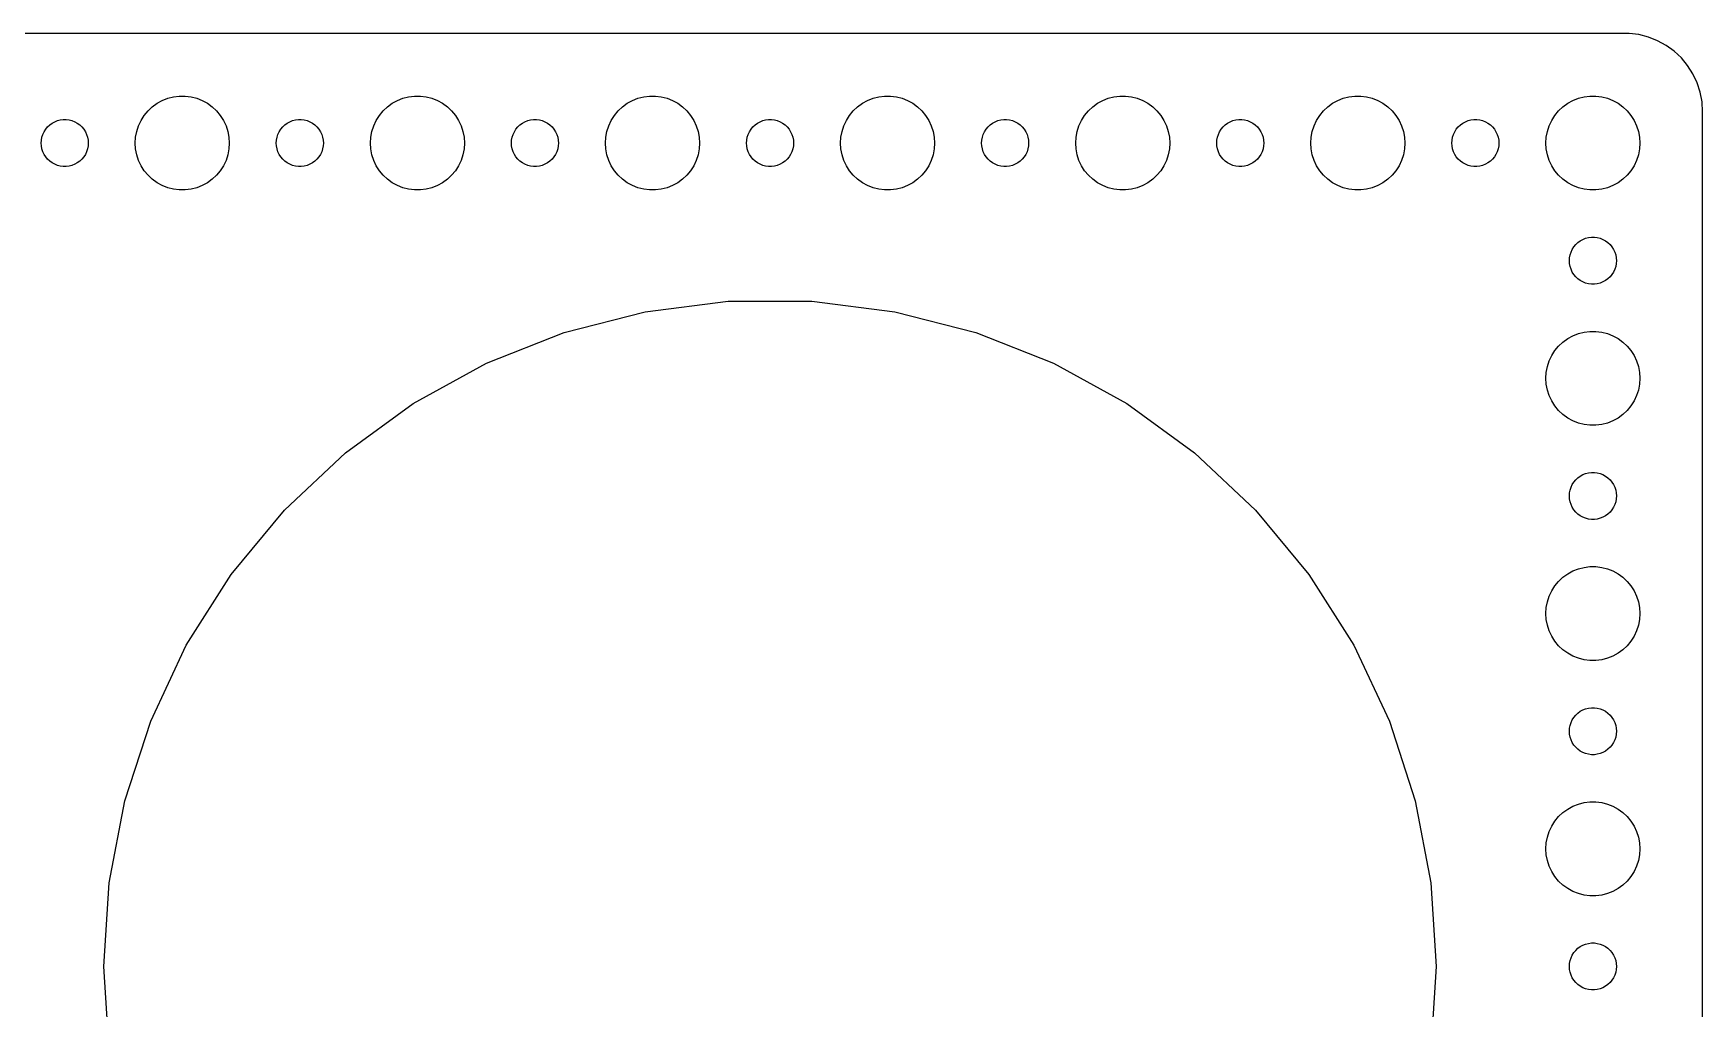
# Model space of a CAD drawing. Header units: metres. Extents: x -104 to 104, y -59 to 59.
# Drawn here: x -2 to 104.5, y -2.7 to 59.5 of the extents above; entities that cross this region are included whole.
import ezdxf

# ---------------------------------------------------------------- set-up
doc = ezdxf.new("R2010")
doc.units = ezdxf.units.M

msp = doc.modelspace()

# ---------------------------------------------------------------- linework, layer by layer
for p, q in [((99.8139, 59.4901), (-99.8139, 59.4901)), ((100.437, 59.4114), (99.8139, 59.4901)), ((101.045, 59.2553), (100.437, 59.4114)), ((101.629, 59.0241), (101.045, 59.2553)), ((102.179, 58.7216), (101.629, 59.0241)), ((102.687, 58.3526), (102.179, 58.7216)), ((103.145, 57.9227), (102.687, 58.3526)), ((103.545, 57.4389), (103.145, 57.9227)), ((103.882, 56.9088), (103.545, 57.4389)), ((104.149, 56.3406), (103.882, 56.9088)), ((6.57294, 55.3532), (6.93785, 55.4469)), ((6.93785, 55.4469), (7.31161, 55.4941)), ((7.31161, 55.4941), (7.68837, 55.4941)), ((7.68837, 55.4941), (8.06213, 55.4469)), ((8.06213, 55.4469), (8.42705, 55.3532)), ((21.5729, 55.3532), (21.9379, 55.4469)), ((21.9379, 55.4469), (22.3116, 55.4941)), ((22.3116, 55.4941), (22.6884, 55.4941)), ((22.6884, 55.4941), (23.0621, 55.4469)), ((23.0621, 55.4469), (23.427, 55.3532)), ((36.5729, 55.3532), (36.9379, 55.4469)), ((36.9379, 55.4469), (37.3116, 55.4941)), ((37.3116, 55.4941), (37.6884, 55.4941)), ((37.6884, 55.4941), (38.0621, 55.4469)), ((38.0621, 55.4469), (38.427, 55.3532)), ((51.5729, 55.3532), (51.9379, 55.4469)), ((51.9379, 55.4469), (52.3116, 55.4941)), ((52.3116, 55.4941), (52.6884, 55.4941)), ((52.6884, 55.4941), (53.0621, 55.4469)), ((53.0621, 55.4469), (53.427, 55.3532)), ((66.573, 55.3532), (66.9379, 55.4469)), ((66.9379, 55.4469), (67.3116, 55.4941)), ((67.3116, 55.4941), (67.6884, 55.4941)), ((67.6884, 55.4941), (68.0621, 55.4469)), ((68.0621, 55.4469), (68.427, 55.3532)), ((81.573, 55.3532), (81.9379, 55.4469)), ((81.9379, 55.4469), (82.3116, 55.4941)), ((82.3116, 55.4941), (82.6884, 55.4941)), ((82.6884, 55.4941), (83.0621, 55.4469)), ((83.0621, 55.4469), (83.427, 55.3532)), ((96.573, 55.3532), (96.9379, 55.4469)), ((96.9379, 55.4469), (97.3116, 55.4941)), ((97.3116, 55.4941), (97.6884, 55.4941)), ((97.6884, 55.4941), (98.0621, 55.4469)), ((98.0621, 55.4469), (98.427, 55.3532)), ((104.343, 55.7434), (104.149, 56.3406)), ((104.461, 55.1267), (104.343, 55.7434)), ((5.07294, 54.2634), (5.31308, 54.5536)), ((5.31308, 54.5536), (5.58772, 54.8115)), ((5.58772, 54.8115), (5.89252, 55.033)), ((5.89252, 55.033), (6.22266, 55.2145)), ((6.22266, 55.2145), (6.57294, 55.3532)), ((8.42705, 55.3532), (8.77733, 55.2145)), ((8.77733, 55.2145), (9.10747, 55.033)), ((9.10747, 55.033), (9.41226, 54.8115)), ((9.41226, 54.8115), (9.6869, 54.5536)), ((9.6869, 54.5536), (9.92705, 54.2634)), ((20.0729, 54.2634), (20.3131, 54.5536)), ((20.3131, 54.5536), (20.5877, 54.8115)), ((20.5877, 54.8115), (20.8925, 55.033)), ((20.8925, 55.033), (21.2227, 55.2145)), ((21.2227, 55.2145), (21.5729, 55.3532)), ((23.427, 55.3532), (23.7773, 55.2145)), ((23.7773, 55.2145), (24.1075, 55.033)), ((24.1075, 55.033), (24.4123, 54.8115)), ((24.4123, 54.8115), (24.6869, 54.5536)), ((24.6869, 54.5536), (24.927, 54.2634)), ((35.0729, 54.2634), (35.3131, 54.5536)), ((35.3131, 54.5536), (35.5877, 54.8115)), ((35.5877, 54.8115), (35.8925, 55.033)), ((35.8925, 55.033), (36.2227, 55.2145)), ((36.2227, 55.2145), (36.5729, 55.3532)), ((38.427, 55.3532), (38.7773, 55.2145)), ((38.7773, 55.2145), (39.1075, 55.033)), ((39.1075, 55.033), (39.4123, 54.8115)), ((39.4123, 54.8115), (39.6869, 54.5536)), ((39.6869, 54.5536), (39.927, 54.2634)), ((50.0729, 54.2634), (50.3131, 54.5536)), ((50.3131, 54.5536), (50.5877, 54.8115)), ((50.5877, 54.8115), (50.8925, 55.033)), ((50.8925, 55.033), (51.2227, 55.2145)), ((51.2227, 55.2145), (51.5729, 55.3532)), ((53.427, 55.3532), (53.7773, 55.2145)), ((53.7773, 55.2145), (54.1075, 55.033)), ((54.1075, 55.033), (54.4123, 54.8115)), ((54.4123, 54.8115), (54.6869, 54.5536)), ((54.6869, 54.5536), (54.927, 54.2634)), ((65.073, 54.2634), (65.3131, 54.5536)), ((65.3131, 54.5536), (65.5877, 54.8115)), ((65.5877, 54.8115), (65.8925, 55.033)), ((65.8925, 55.033), (66.2227, 55.2145)), ((66.2227, 55.2145), (66.573, 55.3532)), ((68.427, 55.3532), (68.7773, 55.2145)), ((68.7773, 55.2145), (69.1075, 55.033)), ((69.1075, 55.033), (69.4123, 54.8115)), ((69.4123, 54.8115), (69.6869, 54.5536)), ((69.6869, 54.5536), (69.927, 54.2634)), ((80.073, 54.2634), (80.3131, 54.5536)), ((80.3131, 54.5536), (80.5877, 54.8115)), ((80.5877, 54.8115), (80.8925, 55.033)), ((80.8925, 55.033), (81.2227, 55.2145)), ((81.2227, 55.2145), (81.573, 55.3532)), ((83.427, 55.3532), (83.7773, 55.2145)), ((83.7773, 55.2145), (84.1075, 55.033)), ((84.1075, 55.033), (84.4123, 54.8115)), ((84.4123, 54.8115), (84.6869, 54.5536)), ((84.6869, 54.5536), (84.927, 54.2634)), ((95.073, 54.2634), (95.3131, 54.5536)), ((95.3131, 54.5536), (95.5877, 54.8115)), ((95.5877, 54.8115), (95.8925, 55.033)), ((95.8925, 55.033), (96.2227, 55.2145)), ((96.2227, 55.2145), (96.573, 55.3532)), ((98.427, 55.3532), (98.7773, 55.2145)), ((98.7773, 55.2145), (99.1075, 55.033)), ((99.1075, 55.033), (99.4123, 54.8115)), ((99.4123, 54.8115), (99.6869, 54.5536)), ((99.6869, 54.5536), (99.927, 54.2634)), ((104.5, 54.5), (104.461, 55.1267)), ((104.5, -54.5), (104.5, 54.5)), ((-1.31445, 53.2226), (-1.21352, 53.3817)), ((-1.21352, 53.3817), (-1.09344, 53.5268)), ((-1.09344, 53.5268), (-0.95613, 53.6558)), ((-0.95613, 53.6558), (-0.80373, 53.7665)), ((-0.80373, 53.7665), (-0.63866, 53.8572)), ((-0.63866, 53.8572), (-0.46352, 53.9266)), ((-0.46352, 53.9266), (-0.28107, 53.9734)), ((-0.28107, 53.9734), (-0.09418, 53.997)), ((-0.09418, 53.997), (0.09418, 53.997)), ((0.09418, 53.997), (0.28107, 53.9734)), ((0.28107, 53.9734), (0.46352, 53.9266)), ((0.46352, 53.9266), (0.63866, 53.8572)), ((0.63866, 53.8572), (0.80373, 53.7665)), ((0.80373, 53.7665), (0.95613, 53.6558)), ((0.95613, 53.6558), (1.09344, 53.5268)), ((1.09344, 53.5268), (1.21352, 53.3817)), ((1.21352, 53.3817), (1.31445, 53.2226)), ((4.59424, 53.2461), (4.71066, 53.6044)), ((4.71066, 53.6044), (4.87108, 53.9453)), ((4.87108, 53.9453), (5.07294, 54.2634)), ((9.92705, 54.2634), (10.1289, 53.9453)), ((10.1289, 53.9453), (10.2893, 53.6044)), ((10.2893, 53.6044), (10.4057, 53.2461)), ((13.6855, 53.2226), (13.7865, 53.3817)), ((13.7865, 53.3817), (13.9065, 53.5268)), ((13.9065, 53.5268), (14.0439, 53.6558)), ((14.0439, 53.6558), (14.1963, 53.7665)), ((14.1963, 53.7665), (14.3613, 53.8572)), ((14.3613, 53.8572), (14.5365, 53.9266)), ((14.5365, 53.9266), (14.7189, 53.9734)), ((14.7189, 53.9734), (14.9058, 53.997)), ((14.9058, 53.997), (15.0942, 53.997)), ((15.0942, 53.997), (15.2811, 53.9734)), ((15.2811, 53.9734), (15.4635, 53.9266)), ((15.4635, 53.9266), (15.6387, 53.8572)), ((15.6387, 53.8572), (15.8037, 53.7665)), ((15.8037, 53.7665), (15.9561, 53.6558)), ((15.9561, 53.6558), (16.0934, 53.5268)), ((16.0934, 53.5268), (16.2135, 53.3817)), ((16.2135, 53.3817), (16.3145, 53.2226)), ((19.5942, 53.2461), (19.7107, 53.6044)), ((19.7107, 53.6044), (19.8711, 53.9453)), ((19.8711, 53.9453), (20.0729, 54.2634)), ((24.927, 54.2634), (25.1289, 53.9453)), ((25.1289, 53.9453), (25.2893, 53.6044)), ((25.2893, 53.6044), (25.4057, 53.2461)), ((28.6855, 53.2226), (28.7865, 53.3817)), ((28.7865, 53.3817), (28.9065, 53.5268)), ((28.9065, 53.5268), (29.0439, 53.6558)), ((29.0439, 53.6558), (29.1963, 53.7665)), ((29.1963, 53.7665), (29.3613, 53.8572)), ((29.3613, 53.8572), (29.5365, 53.9266)), ((29.5365, 53.9266), (29.7189, 53.9734)), ((29.7189, 53.9734), (29.9058, 53.997)), ((29.9058, 53.997), (30.0942, 53.997)), ((30.0942, 53.997), (30.2811, 53.9734)), ((30.2811, 53.9734), (30.4635, 53.9266)), ((30.4635, 53.9266), (30.6387, 53.8572)), ((30.6387, 53.8572), (30.8037, 53.7665)), ((30.8037, 53.7665), (30.9561, 53.6558)), ((30.9561, 53.6558), (31.0934, 53.5268)), ((31.0934, 53.5268), (31.2135, 53.3817)), ((31.2135, 53.3817), (31.3145, 53.2226)), ((34.5942, 53.2461), (34.7107, 53.6044)), ((34.7107, 53.6044), (34.8711, 53.9453)), ((34.8711, 53.9453), (35.0729, 54.2634)), ((39.927, 54.2634), (40.1289, 53.9453)), ((40.1289, 53.9453), (40.2893, 53.6044)), ((40.2893, 53.6044), (40.4057, 53.2461)), ((43.6855, 53.2226), (43.7865, 53.3817)), ((43.7865, 53.3817), (43.9065, 53.5268)), ((43.9065, 53.5268), (44.0439, 53.6558)), ((44.0439, 53.6558), (44.1963, 53.7665)), ((44.1963, 53.7665), (44.3613, 53.8572)), ((44.3613, 53.8572), (44.5365, 53.9266)), ((44.5365, 53.9266), (44.7189, 53.9734)), ((44.7189, 53.9734), (44.9058, 53.997)), ((44.9058, 53.997), (45.0942, 53.997)), ((45.0942, 53.997), (45.2811, 53.9734)), ((45.2811, 53.9734), (45.4635, 53.9266)), ((45.4635, 53.9266), (45.6387, 53.8572)), ((45.6387, 53.8572), (45.8037, 53.7665)), ((45.8037, 53.7665), (45.9561, 53.6558)), ((45.9561, 53.6558), (46.0934, 53.5268)), ((46.0934, 53.5268), (46.2135, 53.3817)), ((46.2135, 53.3817), (46.3145, 53.2226)), ((49.5942, 53.2461), (49.7107, 53.6044)), ((49.7107, 53.6044), (49.8711, 53.9453)), ((49.8711, 53.9453), (50.0729, 54.2634)), ((54.927, 54.2634), (55.1289, 53.9453)), ((55.1289, 53.9453), (55.2893, 53.6044)), ((55.2893, 53.6044), (55.4057, 53.2461)), ((58.6855, 53.2226), (58.7865, 53.3817)), ((58.7865, 53.3817), (58.9065, 53.5268)), ((58.9065, 53.5268), (59.0439, 53.6558)), ((59.0439, 53.6558), (59.1963, 53.7665)), ((59.1963, 53.7665), (59.3613, 53.8572)), ((59.3613, 53.8572), (59.5365, 53.9266)), ((59.5365, 53.9266), (59.7189, 53.9734)), ((59.7189, 53.9734), (59.9058, 53.997)), ((59.9058, 53.997), (60.0942, 53.997)), ((60.0942, 53.997), (60.2811, 53.9734)), ((60.2811, 53.9734), (60.4635, 53.9266)), ((60.4635, 53.9266), (60.6387, 53.8572)), ((60.6387, 53.8572), (60.8037, 53.7665)), ((60.8037, 53.7665), (60.9561, 53.6558)), ((60.9561, 53.6558), (61.0934, 53.5268)), ((61.0934, 53.5268), (61.2135, 53.3817)), ((61.2135, 53.3817), (61.3145, 53.2226)), ((64.5943, 53.2461), (64.7107, 53.6044)), ((64.7107, 53.6044), (64.8711, 53.9453)), ((64.8711, 53.9453), (65.073, 54.2634)), ((69.927, 54.2634), (70.1289, 53.9453)), ((70.1289, 53.9453), (70.2893, 53.6044)), ((70.2893, 53.6044), (70.4057, 53.2461)), ((73.6855, 53.2226), (73.7865, 53.3817)), ((73.7865, 53.3817), (73.9065, 53.5268)), ((73.9065, 53.5268), (74.0439, 53.6558)), ((74.0439, 53.6558), (74.1963, 53.7665)), ((74.1963, 53.7665), (74.3613, 53.8572)), ((74.3613, 53.8572), (74.5365, 53.9266)), ((74.5365, 53.9266), (74.7189, 53.9734)), ((74.7189, 53.9734), (74.9058, 53.997)), ((74.9058, 53.997), (75.0942, 53.997)), ((75.0942, 53.997), (75.2811, 53.9734)), ((75.2811, 53.9734), (75.4635, 53.9266)), ((75.4635, 53.9266), (75.6387, 53.8572)), ((75.6387, 53.8572), (75.8037, 53.7665)), ((75.8037, 53.7665), (75.9561, 53.6558)), ((75.9561, 53.6558), (76.0934, 53.5268)), ((76.0934, 53.5268), (76.2135, 53.3817)), ((76.2135, 53.3817), (76.3145, 53.2226)), ((79.5943, 53.2461), (79.7107, 53.6044)), ((79.7107, 53.6044), (79.8711, 53.9453)), ((79.8711, 53.9453), (80.073, 54.2634)), ((84.927, 54.2634), (85.1289, 53.9453)), ((85.1289, 53.9453), (85.2893, 53.6044)), ((85.2893, 53.6044), (85.4057, 53.2461)), ((88.6855, 53.2226), (88.7865, 53.3817)), ((88.7865, 53.3817), (88.9065, 53.5268)), ((88.9065, 53.5268), (89.0439, 53.6558)), ((89.0439, 53.6558), (89.1963, 53.7665)), ((89.1963, 53.7665), (89.3613, 53.8572)), ((89.3613, 53.8572), (89.5365, 53.9266)), ((89.5365, 53.9266), (89.7189, 53.9734)), ((89.7189, 53.9734), (89.9058, 53.997)), ((89.9058, 53.997), (90.0942, 53.997)), ((90.0942, 53.997), (90.2811, 53.9734)), ((90.2811, 53.9734), (90.4635, 53.9266)), ((90.4635, 53.9266), (90.6387, 53.8572)), ((90.6387, 53.8572), (90.8037, 53.7665)), ((90.8037, 53.7665), (90.9561, 53.6558)), ((90.9561, 53.6558), (91.0934, 53.5268)), ((91.0934, 53.5268), (91.2135, 53.3817)), ((91.2135, 53.3817), (91.3145, 53.2226)), ((94.5943, 53.2461), (94.7107, 53.6044)), ((94.7107, 53.6044), (94.8711, 53.9453)), ((94.8711, 53.9453), (95.073, 54.2634)), ((99.927, 54.2634), (100.129, 53.9453)), ((100.129, 53.9453), (100.289, 53.6044)), ((100.289, 53.6044), (100.406, 53.2461)), ((-1.5, 52.5), (-1.48816, 52.688)), ((-1.48816, 52.312), (-1.5, 52.5)), ((-1.48816, 52.688), (-1.45287, 52.873)), ((-1.45287, 52.127), (-1.48816, 52.312)), ((-1.45287, 52.873), (-1.39465, 53.0522)), ((-1.39465, 53.0522), (-1.31445, 53.2226)), ((1.31445, 53.2226), (1.39465, 53.0522)), ((1.39465, 53.0522), (1.45287, 52.873)), ((1.45287, 52.873), (1.48816, 52.688)), ((1.48816, 52.312), (1.45287, 52.127)), ((1.48816, 52.688), (1.5, 52.5)), ((1.5, 52.5), (1.48816, 52.312)), ((4.5, 52.5), (4.52365, 52.876)), ((4.52365, 52.124), (4.5, 52.5)), ((4.52365, 52.876), (4.59424, 53.2461)), ((10.4057, 53.2461), (10.4763, 52.876)), ((10.4763, 52.876), (10.5, 52.5)), ((10.5, 52.5), (10.4763, 52.124)), ((13.5, 52.5), (13.5118, 52.688)), ((13.5118, 52.312), (13.5, 52.5)), ((13.5118, 52.688), (13.5471, 52.873)), ((13.5471, 52.127), (13.5118, 52.312)), ((13.5471, 52.873), (13.6053, 53.0522)), ((13.6053, 53.0522), (13.6855, 53.2226)), ((16.3145, 53.2226), (16.3947, 53.0522)), ((16.3947, 53.0522), (16.4529, 52.873)), ((16.4529, 52.873), (16.4882, 52.688)), ((16.4882, 52.312), (16.4529, 52.127)), ((16.4882, 52.688), (16.5, 52.5)), ((16.5, 52.5), (16.4882, 52.312)), ((19.5, 52.5), (19.5237, 52.876)), ((19.5237, 52.124), (19.5, 52.5)), ((19.5237, 52.876), (19.5942, 53.2461)), ((25.4057, 53.2461), (25.4763, 52.876)), ((25.4763, 52.876), (25.5, 52.5)), ((25.5, 52.5), (25.4763, 52.124)), ((28.5, 52.5), (28.5118, 52.688)), ((28.5118, 52.312), (28.5, 52.5)), ((28.5118, 52.688), (28.5471, 52.873)), ((28.5471, 52.127), (28.5118, 52.312)), ((28.5471, 52.873), (28.6053, 53.0522)), ((28.6053, 53.0522), (28.6855, 53.2226)), ((31.3145, 53.2226), (31.3947, 53.0522)), ((31.3947, 53.0522), (31.4529, 52.873)), ((31.4529, 52.873), (31.4882, 52.688)), ((31.4882, 52.312), (31.4529, 52.127)), ((31.4882, 52.688), (31.5, 52.5)), ((31.5, 52.5), (31.4882, 52.312)), ((34.5, 52.5), (34.5237, 52.876)), ((34.5237, 52.124), (34.5, 52.5)), ((34.5237, 52.876), (34.5942, 53.2461)), ((40.4057, 53.2461), (40.4763, 52.876)), ((40.4763, 52.876), (40.5, 52.5)), ((40.5, 52.5), (40.4763, 52.124)), ((43.5, 52.5), (43.5118, 52.688)), ((43.5118, 52.312), (43.5, 52.5)), ((43.5118, 52.688), (43.5471, 52.873)), ((43.5471, 52.127), (43.5118, 52.312)), ((43.5471, 52.873), (43.6053, 53.0522)), ((43.6053, 53.0522), (43.6855, 53.2226)), ((46.3145, 53.2226), (46.3947, 53.0522)), ((46.3947, 53.0522), (46.4529, 52.873)), ((46.4529, 52.873), (46.4882, 52.688)), ((46.4882, 52.312), (46.4529, 52.127)), ((46.4882, 52.688), (46.5, 52.5)), ((46.5, 52.5), (46.4882, 52.312)), ((49.5, 52.5), (49.5237, 52.876)), ((49.5237, 52.124), (49.5, 52.5)), ((49.5237, 52.876), (49.5942, 53.2461)), ((55.4057, 53.2461), (55.4763, 52.876)), ((55.4763, 52.876), (55.5, 52.5)), ((55.5, 52.5), (55.4763, 52.124)), ((58.5, 52.5), (58.5118, 52.688)), ((58.5118, 52.312), (58.5, 52.5)), ((58.5118, 52.688), (58.5471, 52.873)), ((58.5471, 52.127), (58.5118, 52.312)), ((58.5471, 52.873), (58.6053, 53.0522)), ((58.6053, 53.0522), (58.6855, 53.2226)), ((61.3145, 53.2226), (61.3947, 53.0522)), ((61.3947, 53.0522), (61.4529, 52.873)), ((61.4529, 52.873), (61.4882, 52.688)), ((61.4882, 52.312), (61.4529, 52.127)), ((61.4882, 52.688), (61.5, 52.5)), ((61.5, 52.5), (61.4882, 52.312)), ((64.5, 52.5), (64.5237, 52.876)), ((64.5237, 52.124), (64.5, 52.5)), ((64.5237, 52.876), (64.5943, 53.2461)), ((70.4057, 53.2461), (70.4763, 52.876)), ((70.4763, 52.876), (70.5, 52.5)), ((70.5, 52.5), (70.4763, 52.124)), ((73.5, 52.5), (73.5118, 52.688)), ((73.5118, 52.312), (73.5, 52.5)), ((73.5118, 52.688), (73.5471, 52.873)), ((73.5471, 52.127), (73.5118, 52.312)), ((73.5471, 52.873), (73.6053, 53.0522)), ((73.6053, 53.0522), (73.6855, 53.2226)), ((76.3145, 53.2226), (76.3947, 53.0522)), ((76.3947, 53.0522), (76.4529, 52.873)), ((76.4529, 52.873), (76.4882, 52.688)), ((76.4882, 52.312), (76.4529, 52.127)), ((76.4882, 52.688), (76.5, 52.5)), ((76.5, 52.5), (76.4882, 52.312)), ((79.5, 52.5), (79.5237, 52.876)), ((79.5237, 52.124), (79.5, 52.5)), ((79.5237, 52.876), (79.5943, 53.2461)), ((85.4057, 53.2461), (85.4763, 52.876)), ((85.4763, 52.876), (85.5, 52.5)), ((85.5, 52.5), (85.4763, 52.124)), ((88.5, 52.5), (88.5118, 52.688)), ((88.5118, 52.312), (88.5, 52.5)), ((88.5118, 52.688), (88.5471, 52.873)), ((88.5471, 52.127), (88.5118, 52.312)), ((88.5471, 52.873), (88.6053, 53.0522)), ((88.6053, 53.0522), (88.6855, 53.2226)), ((91.3145, 53.2226), (91.3947, 53.0522)), ((91.3947, 53.0522), (91.4529, 52.873)), ((91.4529, 52.873), (91.4882, 52.688)), ((91.4882, 52.312), (91.4529, 52.127)), ((91.4882, 52.688), (91.5, 52.5)), ((91.5, 52.5), (91.4882, 52.312)), ((94.5, 52.5), (94.5237, 52.876)), ((94.5237, 52.124), (94.5, 52.5)), ((94.5237, 52.876), (94.5943, 53.2461)), ((100.406, 53.2461), (100.476, 52.876)), ((100.476, 52.876), (100.5, 52.5)), ((100.5, 52.5), (100.476, 52.124)), ((-1.39465, 51.9478), (-1.45287, 52.127)), ((-1.31445, 51.7774), (-1.39465, 51.9478)), ((-1.21352, 51.6183), (-1.31445, 51.7774)), ((-1.09344, 51.4732), (-1.21352, 51.6183)), ((-0.95613, 51.3442), (-1.09344, 51.4732)), ((-0.80373, 51.2335), (-0.95613, 51.3442)), ((-0.63866, 51.1428), (-0.80373, 51.2335)), ((-0.46352, 51.0734), (-0.63866, 51.1428)), ((0.63866, 51.1428), (0.46352, 51.0734)), ((0.80373, 51.2335), (0.63866, 51.1428)), ((0.95613, 51.3442), (0.80373, 51.2335)), ((1.09344, 51.4732), (0.95613, 51.3442)), ((1.21352, 51.6183), (1.09344, 51.4732)), ((1.31445, 51.7774), (1.21352, 51.6183)), ((1.39465, 51.9478), (1.31445, 51.7774)), ((1.45287, 52.127), (1.39465, 51.9478)), ((4.59424, 51.7539), (4.52365, 52.124)), ((4.71066, 51.3956), (4.59424, 51.7539)), ((4.87108, 51.0547), (4.71066, 51.3956)), ((10.2893, 51.3956), (10.1289, 51.0547)), ((10.4057, 51.7539), (10.2893, 51.3956)), ((10.4763, 52.124), (10.4057, 51.7539)), ((13.6053, 51.9478), (13.5471, 52.127)), ((13.6855, 51.7774), (13.6053, 51.9478)), ((13.7865, 51.6183), (13.6855, 51.7774)), ((13.9065, 51.4732), (13.7865, 51.6183)), ((14.0439, 51.3442), (13.9065, 51.4732)), ((14.1963, 51.2335), (14.0439, 51.3442)), ((14.3613, 51.1428), (14.1963, 51.2335)), ((14.5365, 51.0734), (14.3613, 51.1428)), ((15.6387, 51.1428), (15.4635, 51.0734)), ((15.8037, 51.2335), (15.6387, 51.1428)), ((15.9561, 51.3442), (15.8037, 51.2335)), ((16.0934, 51.4732), (15.9561, 51.3442)), ((16.2135, 51.6183), (16.0934, 51.4732)), ((16.3145, 51.7774), (16.2135, 51.6183)), ((16.3947, 51.9478), (16.3145, 51.7774)), ((16.4529, 52.127), (16.3947, 51.9478)), ((19.5942, 51.7539), (19.5237, 52.124)), ((19.7107, 51.3956), (19.5942, 51.7539)), ((19.8711, 51.0547), (19.7107, 51.3956)), ((25.2893, 51.3956), (25.1289, 51.0547)), ((25.4057, 51.7539), (25.2893, 51.3956)), ((25.4763, 52.124), (25.4057, 51.7539)), ((28.6053, 51.9478), (28.5471, 52.127)), ((28.6855, 51.7774), (28.6053, 51.9478)), ((28.7865, 51.6183), (28.6855, 51.7774)), ((28.9065, 51.4732), (28.7865, 51.6183)), ((29.0439, 51.3442), (28.9065, 51.4732)), ((29.1963, 51.2335), (29.0439, 51.3442)), ((29.3613, 51.1428), (29.1963, 51.2335)), ((29.5365, 51.0734), (29.3613, 51.1428)), ((30.6387, 51.1428), (30.4635, 51.0734)), ((30.8037, 51.2335), (30.6387, 51.1428)), ((30.9561, 51.3442), (30.8037, 51.2335)), ((31.0934, 51.4732), (30.9561, 51.3442)), ((31.2135, 51.6183), (31.0934, 51.4732)), ((31.3145, 51.7774), (31.2135, 51.6183)), ((31.3947, 51.9478), (31.3145, 51.7774)), ((31.4529, 52.127), (31.3947, 51.9478)), ((34.5942, 51.7539), (34.5237, 52.124)), ((34.7107, 51.3956), (34.5942, 51.7539)), ((34.8711, 51.0547), (34.7107, 51.3956)), ((40.2893, 51.3956), (40.1289, 51.0547)), ((40.4057, 51.7539), (40.2893, 51.3956)), ((40.4763, 52.124), (40.4057, 51.7539)), ((43.6053, 51.9478), (43.5471, 52.127)), ((43.6855, 51.7774), (43.6053, 51.9478)), ((43.7865, 51.6183), (43.6855, 51.7774)), ((43.9065, 51.4732), (43.7865, 51.6183)), ((44.0439, 51.3442), (43.9065, 51.4732)), ((44.1963, 51.2335), (44.0439, 51.3442)), ((44.3613, 51.1428), (44.1963, 51.2335)), ((44.5365, 51.0734), (44.3613, 51.1428)), ((45.6387, 51.1428), (45.4635, 51.0734)), ((45.8037, 51.2335), (45.6387, 51.1428)), ((45.9561, 51.3442), (45.8037, 51.2335)), ((46.0934, 51.4732), (45.9561, 51.3442)), ((46.2135, 51.6183), (46.0934, 51.4732)), ((46.3145, 51.7774), (46.2135, 51.6183)), ((46.3947, 51.9478), (46.3145, 51.7774)), ((46.4529, 52.127), (46.3947, 51.9478)), ((49.5942, 51.7539), (49.5237, 52.124)), ((49.7107, 51.3956), (49.5942, 51.7539)), ((49.8711, 51.0547), (49.7107, 51.3956)), ((55.2893, 51.3956), (55.1289, 51.0547)), ((55.4057, 51.7539), (55.2893, 51.3956)), ((55.4763, 52.124), (55.4057, 51.7539)), ((58.6053, 51.9478), (58.5471, 52.127)), ((58.6855, 51.7774), (58.6053, 51.9478)), ((58.7865, 51.6183), (58.6855, 51.7774)), ((58.9065, 51.4732), (58.7865, 51.6183)), ((59.0439, 51.3442), (58.9065, 51.4732)), ((59.1963, 51.2335), (59.0439, 51.3442)), ((59.3613, 51.1428), (59.1963, 51.2335)), ((59.5365, 51.0734), (59.3613, 51.1428)), ((60.6387, 51.1428), (60.4635, 51.0734)), ((60.8037, 51.2335), (60.6387, 51.1428)), ((60.9561, 51.3442), (60.8037, 51.2335)), ((61.0934, 51.4732), (60.9561, 51.3442)), ((61.2135, 51.6183), (61.0934, 51.4732)), ((61.3145, 51.7774), (61.2135, 51.6183)), ((61.3947, 51.9478), (61.3145, 51.7774)), ((61.4529, 52.127), (61.3947, 51.9478)), ((64.5943, 51.7539), (64.5237, 52.124)), ((64.7107, 51.3956), (64.5943, 51.7539)), ((64.8711, 51.0547), (64.7107, 51.3956)), ((70.2893, 51.3956), (70.1289, 51.0547)), ((70.4057, 51.7539), (70.2893, 51.3956)), ((70.4763, 52.124), (70.4057, 51.7539)), ((73.6053, 51.9478), (73.5471, 52.127)), ((73.6855, 51.7774), (73.6053, 51.9478)), ((73.7865, 51.6183), (73.6855, 51.7774)), ((73.9065, 51.4732), (73.7865, 51.6183)), ((74.0439, 51.3442), (73.9065, 51.4732)), ((74.1963, 51.2335), (74.0439, 51.3442)), ((74.3613, 51.1428), (74.1963, 51.2335)), ((74.5365, 51.0734), (74.3613, 51.1428)), ((75.6387, 51.1428), (75.4635, 51.0734)), ((75.8037, 51.2335), (75.6387, 51.1428)), ((75.9561, 51.3442), (75.8037, 51.2335)), ((76.0934, 51.4732), (75.9561, 51.3442)), ((76.2135, 51.6183), (76.0934, 51.4732)), ((76.3145, 51.7774), (76.2135, 51.6183)), ((76.3947, 51.9478), (76.3145, 51.7774)), ((76.4529, 52.127), (76.3947, 51.9478)), ((79.5943, 51.7539), (79.5237, 52.124)), ((79.7107, 51.3956), (79.5943, 51.7539)), ((79.8711, 51.0547), (79.7107, 51.3956)), ((85.2893, 51.3956), (85.1289, 51.0547)), ((85.4057, 51.7539), (85.2893, 51.3956)), ((85.4763, 52.124), (85.4057, 51.7539)), ((88.6053, 51.9478), (88.5471, 52.127)), ((88.6855, 51.7774), (88.6053, 51.9478)), ((88.7865, 51.6183), (88.6855, 51.7774)), ((88.9065, 51.4732), (88.7865, 51.6183)), ((89.0439, 51.3442), (88.9065, 51.4732)), ((89.1963, 51.2335), (89.0439, 51.3442)), ((89.3613, 51.1428), (89.1963, 51.2335)), ((89.5365, 51.0734), (89.3613, 51.1428)), ((90.6387, 51.1428), (90.4635, 51.0734)), ((90.8037, 51.2335), (90.6387, 51.1428)), ((90.9561, 51.3442), (90.8037, 51.2335)), ((91.0934, 51.4732), (90.9561, 51.3442)), ((91.2135, 51.6183), (91.0934, 51.4732)), ((91.3145, 51.7774), (91.2135, 51.6183)), ((91.3947, 51.9478), (91.3145, 51.7774)), ((91.4529, 52.127), (91.3947, 51.9478)), ((94.5943, 51.7539), (94.5237, 52.124)), ((94.7107, 51.3956), (94.5943, 51.7539)), ((94.8711, 51.0547), (94.7107, 51.3956)), ((100.289, 51.3956), (100.129, 51.0547)), ((100.406, 51.7539), (100.289, 51.3956)), ((100.476, 52.124), (100.406, 51.7539)), ((-0.28107, 51.0266), (-0.46352, 51.0734)), ((-0.09418, 51.003), (-0.28107, 51.0266)), ((0.09418, 51.003), (-0.09418, 51.003)), ((0.28107, 51.0266), (0.09418, 51.003)), ((0.46352, 51.0734), (0.28107, 51.0266)), ((5.07294, 50.7366), (4.87108, 51.0547)), ((5.31308, 50.4464), (5.07294, 50.7366)), ((5.58772, 50.1885), (5.31308, 50.4464)), ((5.89252, 49.967), (5.58772, 50.1885)), ((9.41226, 50.1885), (9.10747, 49.967)), ((9.6869, 50.4464), (9.41226, 50.1885)), ((9.92705, 50.7366), (9.6869, 50.4464)), ((10.1289, 51.0547), (9.92705, 50.7366)), ((14.7189, 51.0266), (14.5365, 51.0734)), ((14.9058, 51.003), (14.7189, 51.0266)), ((15.0942, 51.003), (14.9058, 51.003)), ((15.2811, 51.0266), (15.0942, 51.003)), ((15.4635, 51.0734), (15.2811, 51.0266)), ((20.0729, 50.7366), (19.8711, 51.0547)), ((20.3131, 50.4464), (20.0729, 50.7366)), ((20.5877, 50.1885), (20.3131, 50.4464)), ((20.8925, 49.967), (20.5877, 50.1885)), ((24.4123, 50.1885), (24.1075, 49.967)), ((24.6869, 50.4464), (24.4123, 50.1885)), ((24.927, 50.7366), (24.6869, 50.4464)), ((25.1289, 51.0547), (24.927, 50.7366)), ((29.7189, 51.0266), (29.5365, 51.0734)), ((29.9058, 51.003), (29.7189, 51.0266)), ((30.0942, 51.003), (29.9058, 51.003)), ((30.2811, 51.0266), (30.0942, 51.003)), ((30.4635, 51.0734), (30.2811, 51.0266)), ((35.0729, 50.7366), (34.8711, 51.0547)), ((35.3131, 50.4464), (35.0729, 50.7366)), ((35.5877, 50.1885), (35.3131, 50.4464)), ((35.8925, 49.967), (35.5877, 50.1885)), ((39.4123, 50.1885), (39.1075, 49.967)), ((39.6869, 50.4464), (39.4123, 50.1885)), ((39.927, 50.7366), (39.6869, 50.4464)), ((40.1289, 51.0547), (39.927, 50.7366)), ((44.7189, 51.0266), (44.5365, 51.0734)), ((44.9058, 51.003), (44.7189, 51.0266)), ((45.0942, 51.003), (44.9058, 51.003)), ((45.2811, 51.0266), (45.0942, 51.003)), ((45.4635, 51.0734), (45.2811, 51.0266)), ((50.0729, 50.7366), (49.8711, 51.0547)), ((50.3131, 50.4464), (50.0729, 50.7366)), ((50.5877, 50.1885), (50.3131, 50.4464)), ((50.8925, 49.967), (50.5877, 50.1885)), ((54.4123, 50.1885), (54.1075, 49.967)), ((54.6869, 50.4464), (54.4123, 50.1885)), ((54.927, 50.7366), (54.6869, 50.4464)), ((55.1289, 51.0547), (54.927, 50.7366)), ((59.7189, 51.0266), (59.5365, 51.0734)), ((59.9058, 51.003), (59.7189, 51.0266)), ((60.0942, 51.003), (59.9058, 51.003)), ((60.2811, 51.0266), (60.0942, 51.003)), ((60.4635, 51.0734), (60.2811, 51.0266)), ((65.073, 50.7366), (64.8711, 51.0547)), ((65.3131, 50.4464), (65.073, 50.7366)), ((65.5877, 50.1885), (65.3131, 50.4464)), ((65.8925, 49.967), (65.5877, 50.1885)), ((69.4123, 50.1885), (69.1075, 49.967)), ((69.6869, 50.4464), (69.4123, 50.1885)), ((69.927, 50.7366), (69.6869, 50.4464)), ((70.1289, 51.0547), (69.927, 50.7366)), ((74.7189, 51.0266), (74.5365, 51.0734)), ((74.9058, 51.003), (74.7189, 51.0266)), ((75.0942, 51.003), (74.9058, 51.003)), ((75.2811, 51.0266), (75.0942, 51.003)), ((75.4635, 51.0734), (75.2811, 51.0266)), ((80.073, 50.7366), (79.8711, 51.0547)), ((80.3131, 50.4464), (80.073, 50.7366)), ((80.5877, 50.1885), (80.3131, 50.4464)), ((80.8925, 49.967), (80.5877, 50.1885)), ((84.4123, 50.1885), (84.1075, 49.967)), ((84.6869, 50.4464), (84.4123, 50.1885)), ((84.927, 50.7366), (84.6869, 50.4464)), ((85.1289, 51.0547), (84.927, 50.7366)), ((89.7189, 51.0266), (89.5365, 51.0734)), ((89.9058, 51.003), (89.7189, 51.0266)), ((90.0942, 51.003), (89.9058, 51.003)), ((90.2811, 51.0266), (90.0942, 51.003)), ((90.4635, 51.0734), (90.2811, 51.0266)), ((95.073, 50.7366), (94.8711, 51.0547)), ((95.3131, 50.4464), (95.073, 50.7366)), ((95.5877, 50.1885), (95.3131, 50.4464)), ((95.8925, 49.967), (95.5877, 50.1885)), ((99.4123, 50.1885), (99.1075, 49.967)), ((99.6869, 50.4464), (99.4123, 50.1885)), ((99.927, 50.7366), (99.6869, 50.4464)), ((100.129, 51.0547), (99.927, 50.7366)), ((6.22266, 49.7855), (5.89252, 49.967)), ((6.57294, 49.6468), (6.22266, 49.7855)), ((6.93785, 49.5531), (6.57294, 49.6468)), ((7.31161, 49.5059), (6.93785, 49.5531)), ((7.68837, 49.5059), (7.31161, 49.5059)), ((8.06213, 49.5531), (7.68837, 49.5059)), ((8.42705, 49.6468), (8.06213, 49.5531)), ((8.77733, 49.7855), (8.42705, 49.6468)), ((9.10747, 49.967), (8.77733, 49.7855)), ((21.2227, 49.7855), (20.8925, 49.967)), ((21.5729, 49.6468), (21.2227, 49.7855)), ((21.9379, 49.5531), (21.5729, 49.6468)), ((22.3116, 49.5059), (21.9379, 49.5531)), ((22.6884, 49.5059), (22.3116, 49.5059)), ((23.0621, 49.5531), (22.6884, 49.5059)), ((23.427, 49.6468), (23.0621, 49.5531)), ((23.7773, 49.7855), (23.427, 49.6468)), ((24.1075, 49.967), (23.7773, 49.7855)), ((36.2227, 49.7855), (35.8925, 49.967)), ((36.5729, 49.6468), (36.2227, 49.7855)), ((36.9379, 49.5531), (36.5729, 49.6468)), ((37.3116, 49.5059), (36.9379, 49.5531)), ((37.6884, 49.5059), (37.3116, 49.5059)), ((38.0621, 49.5531), (37.6884, 49.5059)), ((38.427, 49.6468), (38.0621, 49.5531)), ((38.7773, 49.7855), (38.427, 49.6468)), ((39.1075, 49.967), (38.7773, 49.7855)), ((51.2227, 49.7855), (50.8925, 49.967)), ((51.5729, 49.6468), (51.2227, 49.7855)), ((51.9379, 49.5531), (51.5729, 49.6468)), ((52.3116, 49.5059), (51.9379, 49.5531)), ((52.6884, 49.5059), (52.3116, 49.5059)), ((53.0621, 49.5531), (52.6884, 49.5059)), ((53.427, 49.6468), (53.0621, 49.5531)), ((53.7773, 49.7855), (53.427, 49.6468)), ((54.1075, 49.967), (53.7773, 49.7855)), ((66.2227, 49.7855), (65.8925, 49.967)), ((66.573, 49.6468), (66.2227, 49.7855)), ((66.9379, 49.5531), (66.573, 49.6468)), ((67.3116, 49.5059), (66.9379, 49.5531)), ((67.6884, 49.5059), (67.3116, 49.5059)), ((68.0621, 49.5531), (67.6884, 49.5059)), ((68.427, 49.6468), (68.0621, 49.5531)), ((68.7773, 49.7855), (68.427, 49.6468)), ((69.1075, 49.967), (68.7773, 49.7855)), ((81.2227, 49.7855), (80.8925, 49.967)), ((81.573, 49.6468), (81.2227, 49.7855)), ((81.9379, 49.5531), (81.573, 49.6468)), ((82.3116, 49.5059), (81.9379, 49.5531)), ((82.6884, 49.5059), (82.3116, 49.5059)), ((83.0621, 49.5531), (82.6884, 49.5059)), ((83.427, 49.6468), (83.0621, 49.5531)), ((83.7773, 49.7855), (83.427, 49.6468)), ((84.1075, 49.967), (83.7773, 49.7855)), ((96.2227, 49.7855), (95.8925, 49.967)), ((96.573, 49.6468), (96.2227, 49.7855)), ((96.9379, 49.5531), (96.573, 49.6468)), ((97.3116, 49.5059), (96.9379, 49.5531)), ((97.6884, 49.5059), (97.3116, 49.5059)), ((98.0621, 49.5531), (97.6884, 49.5059)), ((98.427, 49.6468), (98.0621, 49.5531)), ((98.7773, 49.7855), (98.427, 49.6468)), ((99.1075, 49.967), (98.7773, 49.7855)), ((96.1855, 45.7226), (96.2865, 45.8817)), ((96.2865, 45.8817), (96.4065, 46.0268)), ((96.4065, 46.0268), (96.5439, 46.1558)), ((96.5439, 46.1558), (96.6963, 46.2665)), ((96.6963, 46.2665), (96.8613, 46.3572)), ((96.8613, 46.3572), (97.0365, 46.4266)), ((97.0365, 46.4266), (97.2189, 46.4734)), ((97.2189, 46.4734), (97.4058, 46.497)), ((97.4058, 46.497), (97.5942, 46.497)), ((97.5942, 46.497), (97.7811, 46.4734)), ((97.7811, 46.4734), (97.9635, 46.4266)), ((97.9635, 46.4266), (98.1387, 46.3572)), ((98.1387, 46.3572), (98.3037, 46.2665)), ((98.3037, 46.2665), (98.4561, 46.1558)), ((98.4561, 46.1558), (98.5934, 46.0268)), ((98.5934, 46.0268), (98.7135, 45.8817)), ((98.7135, 45.8817), (98.8145, 45.7226)), ((96, 45), (96.0118, 45.188)), ((96.0118, 44.812), (96, 45)), ((96.0118, 45.188), (96.0471, 45.373)), ((96.0471, 44.627), (96.0118, 44.812)), ((96.0471, 45.373), (96.1053, 45.5522)), ((96.1053, 45.5522), (96.1855, 45.7226)), ((98.8145, 45.7226), (98.8947, 45.5522)), ((98.8947, 45.5522), (98.9529, 45.373)), ((98.9529, 45.373), (98.9882, 45.188)), ((98.9882, 44.812), (98.9529, 44.627)), ((98.9882, 45.188), (99, 45)), ((99, 45), (98.9882, 44.812)), ((96.1053, 44.4478), (96.0471, 44.627)), ((96.1855, 44.2774), (96.1053, 44.4478)), ((96.2865, 44.1183), (96.1855, 44.2774)), ((96.4065, 43.9732), (96.2865, 44.1183)), ((96.5439, 43.8442), (96.4065, 43.9732)), ((96.6963, 43.7335), (96.5439, 43.8442)), ((96.8613, 43.6428), (96.6963, 43.7335)), ((98.3037, 43.7335), (98.1387, 43.6428)), ((98.4561, 43.8442), (98.3037, 43.7335)), ((98.5934, 43.9732), (98.4561, 43.8442)), ((98.7135, 44.1183), (98.5934, 43.9732)), ((98.8145, 44.2774), (98.7135, 44.1183)), ((98.8947, 44.4478), (98.8145, 44.2774)), ((98.9529, 44.627), (98.8947, 44.4478)), ((97.0365, 43.5734), (96.8613, 43.6428)), ((97.2189, 43.5266), (97.0365, 43.5734)), ((97.4058, 43.503), (97.2189, 43.5266)), ((97.5942, 43.503), (97.4058, 43.503)), ((97.7811, 43.5266), (97.5942, 43.503)), ((97.9635, 43.5734), (97.7811, 43.5266)), ((98.1387, 43.6428), (97.9635, 43.5734)), ((31.8668, 40.4199), (37.0363, 41.7472)), ((37.0363, 41.7472), (42.3314, 42.4161)), ((42.3314, 42.4161), (47.6686, 42.4161)), ((47.6686, 42.4161), (52.9637, 41.7472)), ((52.9637, 41.7472), (58.1332, 40.4199)), ((96.9379, 40.4469), (97.3116, 40.4941)), ((97.3116, 40.4941), (97.6884, 40.4941)), ((97.6884, 40.4941), (98.0621, 40.4469)), ((26.9044, 38.4551), (31.8668, 40.4199)), ((58.1332, 40.4199), (63.0956, 38.4551)), ((95.073, 39.2634), (95.3131, 39.5536)), ((95.3131, 39.5536), (95.5877, 39.8115)), ((95.5877, 39.8115), (95.8925, 40.033)), ((95.8925, 40.033), (96.2227, 40.2145)), ((96.2227, 40.2145), (96.573, 40.3532)), ((96.573, 40.3532), (96.9379, 40.4469)), ((98.0621, 40.4469), (98.427, 40.3532)), ((98.427, 40.3532), (98.7773, 40.2145)), ((98.7773, 40.2145), (99.1075, 40.033)), ((99.1075, 40.033), (99.4123, 39.8115)), ((99.4123, 39.8115), (99.6869, 39.5536)), ((99.6869, 39.5536), (99.927, 39.2634)), ((22.2274, 35.8839), (26.9044, 38.4551)), ((63.0956, 38.4551), (67.7726, 35.8839)), ((94.5943, 38.2461), (94.7107, 38.6044)), ((94.7107, 38.6044), (94.8711, 38.9453)), ((94.8711, 38.9453), (95.073, 39.2634)), ((99.927, 39.2634), (100.129, 38.9453)), ((100.129, 38.9453), (100.289, 38.6044)), ((100.289, 38.6044), (100.406, 38.2461)), ((94.5, 37.5), (94.5237, 37.876)), ((94.5237, 37.124), (94.5, 37.5)), ((94.5237, 37.876), (94.5943, 38.2461)), ((100.406, 38.2461), (100.476, 37.876)), ((100.476, 37.876), (100.5, 37.5)), ((100.5, 37.5), (100.476, 37.124)), ((94.5943, 36.7539), (94.5237, 37.124)), ((94.7107, 36.3956), (94.5943, 36.7539)), ((94.8711, 36.0547), (94.7107, 36.3956)), ((100.289, 36.3956), (100.129, 36.0547)), ((100.406, 36.7539), (100.289, 36.3956)), ((100.476, 37.124), (100.406, 36.7539)), ((17.9095, 32.7468), (22.2274, 35.8839)), ((67.7726, 35.8839), (72.0905, 32.7468)), ((95.073, 35.7366), (94.8711, 36.0547)), ((95.3131, 35.4464), (95.073, 35.7366)), ((95.5877, 35.1885), (95.3131, 35.4464)), ((95.8925, 34.967), (95.5877, 35.1885)), ((99.4123, 35.1885), (99.1075, 34.967)), ((99.6869, 35.4464), (99.4123, 35.1885)), ((99.927, 35.7366), (99.6869, 35.4464)), ((100.129, 36.0547), (99.927, 35.7366)), ((96.2227, 34.7855), (95.8925, 34.967)), ((96.573, 34.6468), (96.2227, 34.7855)), ((96.9379, 34.5531), (96.573, 34.6468)), ((97.3116, 34.5059), (96.9379, 34.5531)), ((97.6884, 34.5059), (97.3116, 34.5059)), ((98.0621, 34.5531), (97.6884, 34.5059)), ((98.427, 34.6468), (98.0621, 34.5531)), ((98.7773, 34.7855), (98.427, 34.6468)), ((99.1075, 34.967), (98.7773, 34.7855)), ((14.0188, 29.0932), (17.9095, 32.7468)), ((72.0905, 32.7468), (75.9812, 29.0932)), ((96.2865, 30.8817), (96.4065, 31.0268)), ((96.4065, 31.0268), (96.5439, 31.1558)), ((96.5439, 31.1558), (96.6963, 31.2665)), ((96.6963, 31.2665), (96.8613, 31.3572)), ((96.8613, 31.3572), (97.0365, 31.4266)), ((97.0365, 31.4266), (97.2189, 31.4734)), ((97.2189, 31.4734), (97.4058, 31.497)), ((97.4058, 31.497), (97.5942, 31.497)), ((97.5942, 31.497), (97.7811, 31.4734)), ((97.7811, 31.4734), (97.9635, 31.4266)), ((97.9635, 31.4266), (98.1387, 31.3572)), ((98.1387, 31.3572), (98.3037, 31.2665)), ((98.3037, 31.2665), (98.4561, 31.1558)), ((98.4561, 31.1558), (98.5934, 31.0268)), ((98.5934, 31.0268), (98.7135, 30.8817)), ((96, 30), (96.0118, 30.188)), ((96.0118, 29.812), (96, 30)), ((96.0118, 30.188), (96.0471, 30.373)), ((96.0471, 30.373), (96.1053, 30.5522)), ((96.1053, 30.5522), (96.1855, 30.7226)), ((96.1855, 30.7226), (96.2865, 30.8817)), ((98.7135, 30.8817), (98.8145, 30.7226)), ((98.8145, 30.7226), (98.8947, 30.5522)), ((98.8947, 30.5522), (98.9529, 30.373)), ((98.9529, 30.373), (98.9882, 30.188)), ((98.9882, 30.188), (99, 30)), ((99, 30), (98.9882, 29.812)), ((10.6168, 24.9809), (14.0188, 29.0932)), ((75.9812, 29.0932), (79.3832, 24.9809)), ((96.0471, 29.627), (96.0118, 29.812)), ((96.1053, 29.4478), (96.0471, 29.627)), ((96.1855, 29.2774), (96.1053, 29.4478)), ((96.2865, 29.1183), (96.1855, 29.2774)), ((96.4065, 28.9732), (96.2865, 29.1183)), ((96.5439, 28.8442), (96.4065, 28.9732)), ((96.6963, 28.7335), (96.5439, 28.8442)), ((98.4561, 28.8442), (98.3037, 28.7335)), ((98.5934, 28.9732), (98.4561, 28.8442)), ((98.7135, 29.1183), (98.5934, 28.9732)), ((98.8145, 29.2774), (98.7135, 29.1183)), ((98.8947, 29.4478), (98.8145, 29.2774)), ((98.9529, 29.627), (98.8947, 29.4478)), ((98.9882, 29.812), (98.9529, 29.627)), ((96.8613, 28.6427), (96.6963, 28.7335)), ((97.0365, 28.5734), (96.8613, 28.6427)), ((97.2189, 28.5266), (97.0365, 28.5734)), ((97.4058, 28.503), (97.2189, 28.5266)), ((97.5942, 28.503), (97.4058, 28.503)), ((97.7811, 28.5266), (97.5942, 28.503)), ((97.9635, 28.5734), (97.7811, 28.5266)), ((98.1387, 28.6427), (97.9635, 28.5734)), ((98.3037, 28.7335), (98.1387, 28.6427)), ((7.75696, 20.4745), (10.6168, 24.9809)), ((79.3832, 24.9809), (82.243, 20.4745)), ((95.073, 24.2634), (95.3131, 24.5536)), ((95.3131, 24.5536), (95.5877, 24.8115)), ((95.5877, 24.8115), (95.8925, 25.033)), ((95.8925, 25.033), (96.2227, 25.2145)), ((96.2227, 25.2145), (96.573, 25.3532)), ((96.573, 25.3532), (96.9379, 25.4469)), ((96.9379, 25.4469), (97.3116, 25.4941)), ((97.3116, 25.4941), (97.6884, 25.4941)), ((97.6884, 25.4941), (98.0621, 25.4469)), ((98.0621, 25.4469), (98.427, 25.3532)), ((98.427, 25.3532), (98.7773, 25.2145)), ((98.7773, 25.2145), (99.1075, 25.033)), ((99.1075, 25.033), (99.4123, 24.8115)), ((99.4123, 24.8115), (99.6869, 24.5536)), ((99.6869, 24.5536), (99.927, 24.2634)), ((94.5943, 23.2461), (94.7107, 23.6044)), ((94.7107, 23.6044), (94.8711, 23.9453)), ((94.8711, 23.9453), (95.073, 24.2634)), ((99.927, 24.2634), (100.129, 23.9453)), ((100.129, 23.9453), (100.289, 23.6044)), ((100.289, 23.6044), (100.406, 23.2461)), ((94.5, 22.5), (94.5237, 22.876)), ((94.5237, 22.124), (94.5, 22.5)), ((94.5237, 22.876), (94.5943, 23.2461)), ((100.406, 23.2461), (100.476, 22.876)), ((100.476, 22.876), (100.5, 22.5)), ((100.5, 22.5), (100.476, 22.124)), ((94.5943, 21.7539), (94.5237, 22.124)), ((94.7107, 21.3956), (94.5943, 21.7539)), ((94.8711, 21.0547), (94.7107, 21.3956)), ((100.289, 21.3956), (100.129, 21.0547)), ((100.406, 21.7539), (100.289, 21.3956)), ((100.476, 22.124), (100.406, 21.7539)), ((5.4845, 15.6453), (7.75696, 20.4745)), ((82.243, 20.4745), (84.5155, 15.6453)), ((95.073, 20.7366), (94.8711, 21.0547)), ((95.3131, 20.4464), (95.073, 20.7366)), ((95.5877, 20.1884), (95.3131, 20.4464)), ((99.6869, 20.4464), (99.4123, 20.1884)), ((99.927, 20.7366), (99.6869, 20.4464)), ((100.129, 21.0547), (99.927, 20.7366)), ((95.8925, 19.967), (95.5877, 20.1884)), ((96.2227, 19.7855), (95.8925, 19.967)), ((96.573, 19.6468), (96.2227, 19.7855)), ((96.9379, 19.5531), (96.573, 19.6468)), ((97.3116, 19.5059), (96.9379, 19.5531)), ((97.6884, 19.5059), (97.3116, 19.5059)), ((98.0621, 19.5531), (97.6884, 19.5059)), ((98.427, 19.6468), (98.0621, 19.5531)), ((98.7773, 19.7855), (98.427, 19.6468)), ((99.1075, 19.967), (98.7773, 19.7855)), ((99.4123, 20.1884), (99.1075, 19.967)), ((96.2865, 15.8817), (96.4065, 16.0268)), ((96.4065, 16.0268), (96.5439, 16.1558)), ((96.5439, 16.1558), (96.6963, 16.2665)), ((96.6963, 16.2665), (96.8613, 16.3572)), ((96.8613, 16.3572), (97.0365, 16.4266)), ((97.0365, 16.4266), (97.2189, 16.4734)), ((97.2189, 16.4734), (97.4058, 16.497)), ((97.4058, 16.497), (97.5942, 16.497)), ((97.5942, 16.497), (97.7811, 16.4734)), ((97.7811, 16.4734), (97.9635, 16.4266)), ((97.9635, 16.4266), (98.1387, 16.3572)), ((98.1387, 16.3572), (98.3037, 16.2665)), ((98.3037, 16.2665), (98.4561, 16.1558)), ((98.4561, 16.1558), (98.5934, 16.0268)), ((98.5934, 16.0268), (98.7135, 15.8817)), ((3.83521, 10.5693), (5.4845, 15.6453)), ((84.5155, 15.6453), (86.1648, 10.5693)), ((96, 15), (96.0118, 15.188)), ((96.0118, 14.812), (96, 15)), ((96.0118, 15.188), (96.0471, 15.373)), ((96.0471, 15.373), (96.1053, 15.5522)), ((96.1053, 15.5522), (96.1855, 15.7226)), ((96.1855, 15.7226), (96.2865, 15.8817)), ((98.7135, 15.8817), (98.8145, 15.7226)), ((98.8145, 15.7226), (98.8947, 15.5522)), ((98.8947, 15.5522), (98.9529, 15.373)), ((98.9529, 15.373), (98.9882, 15.188)), ((98.9882, 15.188), (99, 15)), ((99, 15), (98.9882, 14.812)), ((96.0471, 14.627), (96.0118, 14.812)), ((96.1053, 14.4478), (96.0471, 14.627)), ((96.1855, 14.2774), (96.1053, 14.4478)), ((96.2865, 14.1183), (96.1855, 14.2774)), ((96.4065, 13.9732), (96.2865, 14.1183)), ((96.5439, 13.8442), (96.4065, 13.9732)), ((98.5934, 13.9732), (98.4561, 13.8442)), ((98.7135, 14.1183), (98.5934, 13.9732)), ((98.8145, 14.2774), (98.7135, 14.1183)), ((98.8947, 14.4478), (98.8145, 14.2774)), ((98.9529, 14.627), (98.8947, 14.4478)), ((98.9882, 14.812), (98.9529, 14.627)), ((96.6963, 13.7335), (96.5439, 13.8442)), ((96.8613, 13.6427), (96.6963, 13.7335)), ((97.0365, 13.5734), (96.8613, 13.6427)), ((97.2189, 13.5266), (97.0365, 13.5734)), ((97.4058, 13.5029), (97.2189, 13.5266)), ((97.5942, 13.5029), (97.4058, 13.5029)), ((97.7811, 13.5266), (97.5942, 13.5029)), ((97.9635, 13.5734), (97.7811, 13.5266)), ((98.1387, 13.6427), (97.9635, 13.5734)), ((98.3037, 13.7335), (98.1387, 13.6427)), ((98.4561, 13.8442), (98.3037, 13.7335)), ((2.83511, 5.32666), (3.83521, 10.5693)), ((86.1648, 10.5693), (87.1649, 5.32666)), ((95.3131, 9.55363), (95.5877, 9.81154)), ((95.5877, 9.81154), (95.8925, 10.033)), ((95.8925, 10.033), (96.2227, 10.2145)), ((96.2227, 10.2145), (96.573, 10.3532)), ((96.573, 10.3532), (96.9379, 10.4469)), ((96.9379, 10.4469), (97.3116, 10.4941)), ((97.3116, 10.4941), (97.6884, 10.4941)), ((97.6884, 10.4941), (98.0621, 10.4469)), ((98.0621, 10.4469), (98.427, 10.3532)), ((98.427, 10.3532), (98.7773, 10.2145)), ((98.7773, 10.2145), (99.1075, 10.033)), ((99.1075, 10.033), (99.4123, 9.81154)), ((99.4123, 9.81154), (99.6869, 9.55363)), ((94.5943, 8.24606), (94.7107, 8.60437)), ((94.7107, 8.60437), (94.8711, 8.94525)), ((94.8711, 8.94525), (95.073, 9.26335)), ((95.073, 9.26335), (95.3131, 9.55363)), ((99.6869, 9.55363), (99.927, 9.26335)), ((99.927, 9.26335), (100.129, 8.94525)), ((100.129, 8.94525), (100.289, 8.60437)), ((100.289, 8.60437), (100.406, 8.24606)), ((94.5, 7.5), (94.5237, 7.87599)), ((94.5237, 7.12399), (94.5, 7.5)), ((94.5237, 7.87599), (94.5943, 8.24606)), ((100.406, 8.24606), (100.476, 7.87599)), ((100.476, 7.87599), (100.5, 7.5)), ((100.5, 7.5), (100.476, 7.12399)), ((94.5943, 6.75392), (94.5237, 7.12399)), ((94.7107, 6.39561), (94.5943, 6.75392)), ((94.8711, 6.05473), (94.7107, 6.39561)), ((100.289, 6.39561), (100.129, 6.05473)), ((100.406, 6.75392), (100.289, 6.39561)), ((100.476, 7.12399), (100.406, 6.75392)), ((2.5, 0), (2.83511, 5.32666)), ((87.1649, 5.32666), (87.5, 0)), ((95.073, 5.73663), (94.8711, 6.05473)), ((95.3131, 5.44635), (95.073, 5.73663)), ((95.5877, 5.18845), (95.3131, 5.44635)), ((99.6869, 5.44635), (99.4123, 5.18845)), ((99.927, 5.73663), (99.6869, 5.44635)), ((100.129, 6.05473), (99.927, 5.73663)), ((95.8925, 4.96701), (95.5877, 5.18845)), ((96.2227, 4.78551), (95.8925, 4.96701)), ((96.573, 4.64682), (96.2227, 4.78551)), ((96.9379, 4.55313), (96.573, 4.64682)), ((97.3116, 4.50591), (96.9379, 4.55313)), ((97.6884, 4.50591), (97.3116, 4.50591)), ((98.0621, 4.55313), (97.6884, 4.50591)), ((98.427, 4.64682), (98.0621, 4.55313)), ((98.7773, 4.78551), (98.427, 4.64682)), ((99.1075, 4.96701), (98.7773, 4.78551)), ((99.4123, 5.18845), (99.1075, 4.96701)), ((96.4065, 1.02681), (96.5439, 1.15576)), ((96.5439, 1.15576), (96.6963, 1.26648)), ((96.6963, 1.26648), (96.8613, 1.35724)), ((96.8613, 1.35724), (97.0365, 1.42657)), ((97.0365, 1.42657), (97.2189, 1.47342)), ((97.2189, 1.47342), (97.4058, 1.49704)), ((97.4058, 1.49704), (97.5942, 1.49704)), ((97.5942, 1.49704), (97.7811, 1.47342)), ((97.7811, 1.47342), (97.9635, 1.42657)), ((97.9635, 1.42657), (98.1387, 1.35724)), ((98.1387, 1.35724), (98.3037, 1.26648)), ((98.3037, 1.26648), (98.4561, 1.15576)), ((98.4561, 1.15576), (98.5934, 1.02681)), ((2.83511, -5.32666), (2.5, 0)), ((87.5, 0), (87.1649, -5.32666)), ((96, 0), (96.0118, 0.18799)), ((96.0118, -0.18799), (96, 0)), ((96.0118, 0.18799), (96.0471, 0.37303)), ((96.0471, 0.37303), (96.1053, 0.55219)), ((96.1053, 0.55219), (96.1855, 0.72263)), ((96.1855, 0.72263), (96.2865, 0.88167)), ((96.2865, 0.88167), (96.4065, 1.02681)), ((98.5934, 1.02681), (98.7135, 0.88167)), ((98.7135, 0.88167), (98.8145, 0.72263)), ((98.8145, 0.72263), (98.8947, 0.55219)), ((98.8947, 0.55219), (98.9529, 0.37303)), ((98.9529, 0.37303), (98.9882, 0.18799)), ((98.9882, 0.18799), (99, 0)), ((99, 0), (98.9882, -0.18799)), ((96.0471, -0.37303), (96.0118, -0.18799)), ((96.1053, -0.55219), (96.0471, -0.37303)), ((96.1855, -0.72263), (96.1053, -0.55219)), ((96.2865, -0.88167), (96.1855, -0.72263)), ((96.4065, -1.02681), (96.2865, -0.88167)), ((96.5439, -1.15576), (96.4065, -1.02681)), ((98.5934, -1.02681), (98.4561, -1.15576)), ((98.7135, -0.88167), (98.5934, -1.02681)), ((98.8145, -0.72263), (98.7135, -0.88167)), ((98.8947, -0.55219), (98.8145, -0.72263)), ((98.9529, -0.37303), (98.8947, -0.55219)), ((98.9882, -0.18799), (98.9529, -0.37303)), ((96.6963, -1.26648), (96.5439, -1.15576)), ((96.8613, -1.35724), (96.6963, -1.26648)), ((97.0365, -1.42657), (96.8613, -1.35724)), ((97.2189, -1.47342), (97.0365, -1.42657)), ((97.4058, -1.49704), (97.2189, -1.47342)), ((97.5942, -1.49704), (97.4058, -1.49704)), ((97.7811, -1.47342), (97.5942, -1.49704)), ((97.9635, -1.42657), (97.7811, -1.47342)), ((98.1387, -1.35724), (97.9635, -1.42657)), ((98.3037, -1.26648), (98.1387, -1.35724)), ((98.4561, -1.15576), (98.3037, -1.26648))]:
    msp.add_line(p, q)

doc.saveas('drawing.dxf')
